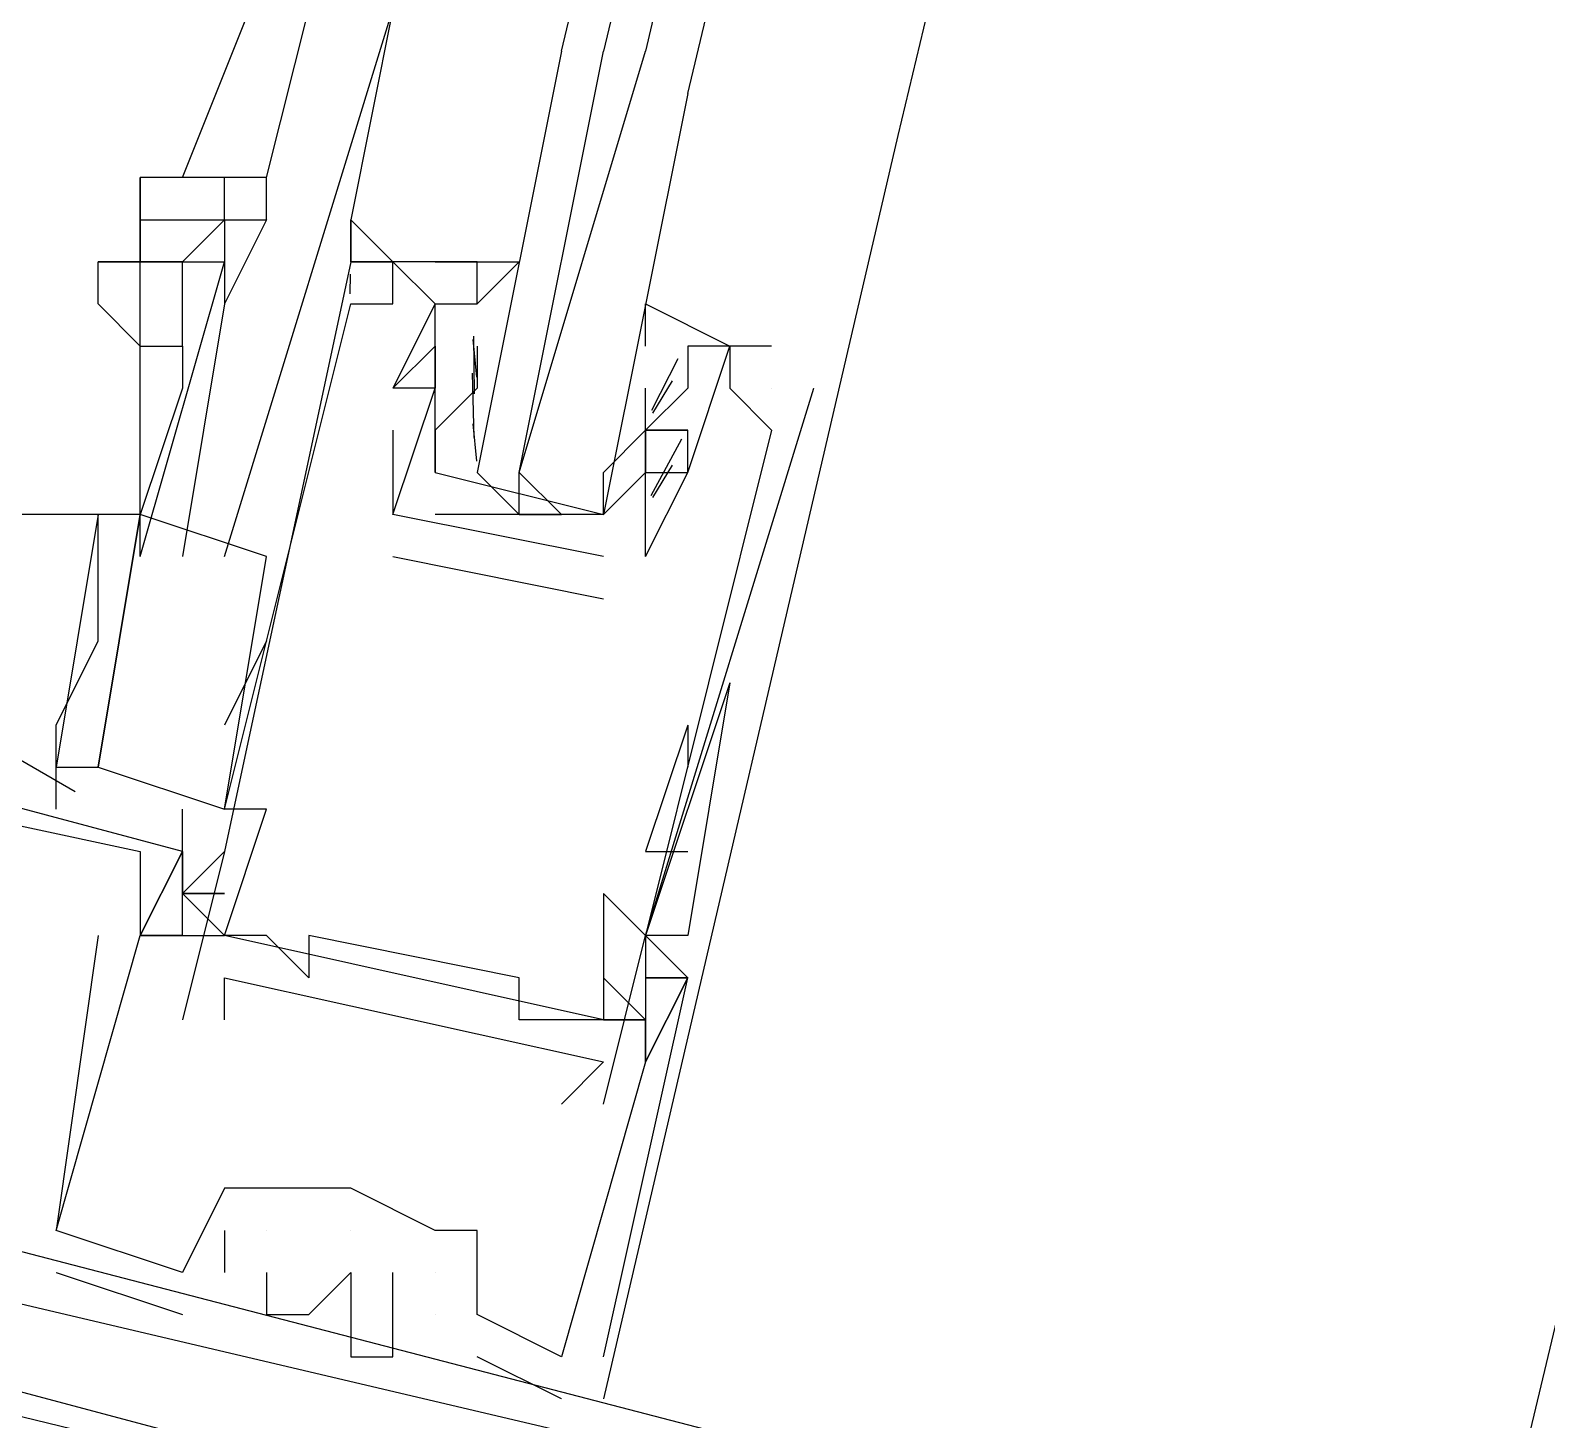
# Model space of a CAD drawing. Header units: feet. Extents: x -84 to 198, y -22 to 181.
# Drawn here: x 115.8585 to 116.3388, y 68.1044 to 68.5445 of the extents above; entities that cross this region are included whole.
import ezdxf

# ---------------------------------------------------------------- set-up
doc = ezdxf.new("R2010")
doc.units = ezdxf.units.FT
doc.layers.add('A-LINEA', color=7, linetype='CONTINUOUS')

msp = doc.modelspace()

# ---------------------------------------------------------------- linework, layer by layer
at = {"layer": 'A-LINEA'}
for p, q in [((117.9733, 74.9778), (116.32, 68.0444)), ((117.9733, 74.9778), (116.32, 68.0444)), ((116.84, 71.4711), (116.1333, 68.5111)), ((116.84, 71.4711), (116.1333, 68.5111)), ((115.9067, 68.4978), (115.9333, 68.5644)), ((115.9067, 68.4978), (115.9333, 68.5644)), ((115.9333, 68.4978), (115.9467, 68.5511)), ((115.9333, 68.4978), (115.9467, 68.5511)), ((116.1333, 68.5111), (116.04, 68.1111)), ((116.1333, 68.5111), (116.04, 68.1111)), ((115.92, 68.4844), (115.92, 68.4978)), ((115.92, 68.4844), (115.92, 68.4978)), ((115.92, 68.4844), (115.92, 68.4978)), ((115.92, 68.4844), (115.92, 68.4978)), ((115.9333, 68.4844), (115.9333, 68.4978)), ((115.9333, 68.4844), (115.9333, 68.4978)), ((115.96, 68.4711), (115.96, 68.4711)), ((115.96, 68.4711), (115.96, 68.4711)), ((115.96, 68.4711), (115.96, 68.4711)), ((115.96, 68.4711), (115.96, 68.4711)), ((115.9733, 68.4711), (115.9733, 68.4711)), ((115.9733, 68.4711), (115.9733, 68.4711)), ((116, 68.4711), (116, 68.4711)), ((116, 68.4711), (116, 68.4711)), ((115.9598, 68.461), (115.9599, 68.4672)), ((115.9598, 68.461), (115.9599, 68.4672)), ((115.9598, 68.461), (115.9599, 68.4672)), ((115.9598, 68.461), (115.9599, 68.4672)), ((115.9598, 68.461), (115.9599, 68.4672)), ((115.9598, 68.461), (115.9599, 68.4672)), ((115.96, 68.4578), (115.96, 68.4578)), ((115.96, 68.4578), (115.96, 68.4578)), ((115.9733, 68.4578), (115.9733, 68.4578)), ((115.9733, 68.4578), (115.9733, 68.4578)), ((115.9867, 68.4578), (115.9867, 68.4578)), ((115.9867, 68.4578), (115.9867, 68.4578)), ((116, 68.4578), (116, 68.4578)), ((116, 68.4578), (116, 68.4578)), ((115.8933, 68.3911), (115.8933, 68.4444)), ((115.8933, 68.3911), (115.8933, 68.4444)), ((115.9867, 68.4444), (115.9867, 68.4444)), ((115.9867, 68.4444), (115.9867, 68.4444)), ((115.9867, 68.4444), (115.9867, 68.4444)), ((115.9867, 68.4444), (115.9867, 68.4444)), ((115.9999, 68.4346), (115.9988, 68.4465)), ((115.9999, 68.4346), (115.9988, 68.4465)), ((115.9992, 68.4293), (115.999, 68.4476)), ((115.9992, 68.4293), (115.999, 68.4476)), ((116, 68.4444), (116, 68.4444)), ((116, 68.4444), (116, 68.4311)), ((116, 68.4444), (116, 68.4444)), ((116, 68.4444), (116, 68.4311)), ((116.0933, 68.4444), (116.0667, 68.4444)), ((116.0667, 68.4444), (116.0667, 68.4444)), ((116.0933, 68.4444), (116.0667, 68.4444)), ((116.0667, 68.4444), (116.0667, 68.4444)), ((116.08, 68.4444), (116.08, 68.4444)), ((116.08, 68.4444), (116.08, 68.4444)), ((116.0933, 68.4444), (116.0933, 68.4444)), ((116.0933, 68.4444), (116.0933, 68.4444)), ((116.0636, 68.4404), (116.0552, 68.4241)), ((116.0636, 68.4404), (116.0552, 68.4241)), ((115.9991, 68.4155), (115.9986, 68.4359)), ((115.9991, 68.4155), (115.9986, 68.4359)), ((115.9067, 68.4311), (115.8933, 68.3911)), ((115.9067, 68.4311), (115.8933, 68.3911)), ((115.9733, 68.4311), (115.9733, 68.4311)), ((115.9733, 68.4311), (115.9733, 68.4311)), ((115.9733, 68.4311), (115.9733, 68.4311)), ((115.9733, 68.4311), (115.9733, 68.4311)), ((115.9867, 68.4311), (115.9867, 68.4311)), ((115.9867, 68.4311), (115.9867, 68.4311)), ((115.9867, 68.4311), (115.9867, 68.4311)), ((115.9867, 68.4311), (115.9867, 68.4311)), ((116, 68.4311), (116, 68.4311)), ((116, 68.4311), (116, 68.4311)), ((116.0533, 68.4311), (116.0533, 68.4311)), ((116.0533, 68.4178), (116.0533, 68.4311)), ((116.0533, 68.4311), (116.0533, 68.4311)), ((116.0533, 68.4311), (116.0533, 68.4311)), ((116.0533, 68.4178), (116.0533, 68.4311)), ((116.0533, 68.4311), (116.0533, 68.4311)), ((116.0618, 68.4334), (116.0556, 68.4232)), ((116.0618, 68.4334), (116.0556, 68.4232)), ((116.08, 68.4311), (116.08, 68.4311)), ((116.08, 68.4311), (116.08, 68.4311)), ((116.0933, 68.4311), (116.0933, 68.4311)), ((116.0933, 68.4311), (116.0933, 68.4311)), ((116.1067, 68.4311), (116.1067, 68.4311)), ((116.1067, 68.4311), (116.1067, 68.4311)), ((115.9999, 68.408), (115.9988, 68.4198)), ((115.9999, 68.408), (115.9988, 68.4198)), ((115.9733, 68.4178), (115.9733, 68.3911)), ((115.9733, 68.4178), (115.9733, 68.4178)), ((115.9733, 68.4178), (115.9733, 68.3911)), ((115.9733, 68.4178), (115.9733, 68.4178)), ((116, 68.4178), (116, 68.4178)), ((116, 68.4178), (116, 68.4178)), ((116.0533, 68.4178), (116.0533, 68.4178)), ((116.0533, 68.4178), (116.0533, 68.4178)), ((116.0533, 68.4178), (116.0533, 68.4178)), ((116.0533, 68.4178), (116.0533, 68.4178)), ((116.0647, 68.415), (116.055, 68.397)), ((116.0647, 68.415), (116.055, 68.397)), ((116.0667, 68.4178), (116.0667, 68.4178)), ((116.0667, 68.4178), (116.0667, 68.4178)), ((116.0933, 68.4178), (116.0933, 68.4178)), ((116.0933, 68.4178), (116.0933, 68.4178)), ((116.0618, 68.4067), (116.0556, 68.3965)), ((116.0618, 68.4067), (116.0556, 68.3965)), ((116.04, 68.4044), (116.04, 68.4044)), ((116.04, 68.4044), (116.04, 68.4044)), ((116.0533, 68.4044), (116.0533, 68.4044)), ((116.0533, 68.4044), (116.0533, 68.4044)), ((116.0667, 68.4044), (116.0667, 68.4044)), ((116.0667, 68.4044), (116.0667, 68.4044)), ((116.0667, 68.4044), (116.0667, 68.4044)), ((116.0667, 68.4044), (116.0667, 68.4044)), ((115.88, 68.3911), (115.88, 68.3911)), ((115.88, 68.3911), (115.88, 68.3911)), ((115.88, 68.3911), (115.88, 68.3911)), ((115.88, 68.3911), (115.88, 68.3911)), ((115.8933, 68.3778), (115.8933, 68.3911)), ((115.8933, 68.3778), (115.8933, 68.3911)), ((116.04, 68.3778), (115.9733, 68.3911)), ((115.9733, 68.3911), (115.9733, 68.3911)), ((115.9733, 68.3911), (115.9733, 68.3911)), ((116.04, 68.3778), (115.9733, 68.3911)), ((115.9733, 68.3911), (115.9733, 68.3911)), ((115.9733, 68.3911), (115.9733, 68.3911)), ((115.9867, 68.3911), (115.9867, 68.3911)), ((115.9867, 68.3911), (115.9867, 68.3911)), ((115.9867, 68.3911), (115.9867, 68.3911)), ((115.9867, 68.3911), (115.9867, 68.3911)), ((116.0133, 68.3911), (116.0267, 68.3911)), ((116.0133, 68.3911), (116.0267, 68.3911)), ((115.92, 68.2978), (115.9333, 68.3778)), ((115.92, 68.2978), (115.9333, 68.3778)), ((115.9733, 68.3778), (116.04, 68.3644)), ((115.9733, 68.3778), (115.9733, 68.3778)), ((115.9733, 68.3778), (116.04, 68.3644)), ((115.9733, 68.3778), (115.9733, 68.3778)), ((116.04, 68.3778), (116.04, 68.3778)), ((116.04, 68.3778), (116.04, 68.3778)), ((116.04, 68.3778), (116.04, 68.3778)), ((116.04, 68.3778), (116.04, 68.3778)), ((116.0533, 68.3778), (116.0533, 68.3778)), ((116.0533, 68.3778), (116.0533, 68.3778)), ((116.0533, 68.3778), (116.0533, 68.3778)), ((116.0533, 68.3778), (116.0533, 68.3778)), ((116.04, 68.3644), (116.04, 68.3644)), ((116.04, 68.3644), (116.04, 68.3644)), ((115.7793, 68.3572), (115.8727, 68.3034)), ((115.7793, 68.3572), (115.8727, 68.3034)), ((115.9333, 68.3511), (115.92, 68.3244)), ((115.9333, 68.3511), (115.92, 68.3244)), ((116.08, 68.3378), (116.0533, 68.2578)), ((116.08, 68.3378), (116.0533, 68.2578)), ((116.08, 68.3378), (116.0533, 68.2578)), ((116.08, 68.3378), (116.0533, 68.2578)), ((116.0667, 68.3244), (116.0533, 68.2844)), ((116.0667, 68.3244), (116.0533, 68.2844)), ((116.0667, 68.3244), (116.0667, 68.3111)), ((116.0667, 68.3244), (116.0667, 68.3111)), ((115.8667, 68.2978), (115.8667, 68.3111)), ((115.8667, 68.2978), (115.8667, 68.3111)), ((115.9067, 68.2844), (115.9067, 68.2978)), ((115.9067, 68.2844), (115.9067, 68.2978)), ((115.92, 68.2978), (115.92, 68.2978)), ((115.92, 68.2978), (115.92, 68.2978)), ((115.9333, 68.2978), (115.9333, 68.2978)), ((115.9333, 68.2978), (115.9333, 68.2978)), ((115.8933, 68.2844), (115.8933, 68.2844)), ((115.8933, 68.2844), (115.8933, 68.2844)), ((115.8933, 68.2844), (115.8933, 68.2844)), ((115.8933, 68.2844), (115.8933, 68.2844)), ((115.8933, 68.2844), (115.8933, 68.2844)), ((115.8933, 68.2844), (115.8933, 68.2844)), ((115.9067, 68.2844), (115.9067, 68.2844)), ((115.9067, 68.2844), (115.9067, 68.2844)), ((115.9067, 68.2844), (115.9067, 68.2844)), ((115.9067, 68.2844), (115.9067, 68.2844)), ((115.9067, 68.2844), (115.9067, 68.2844)), ((115.9067, 68.2844), (115.9067, 68.2844)), ((115.9067, 68.2844), (115.9067, 68.2844)), ((115.9067, 68.2844), (115.9067, 68.2844)), ((115.9067, 68.2844), (115.9067, 68.2844)), ((115.9067, 68.2844), (115.9067, 68.2844)), ((115.9067, 68.2844), (115.9067, 68.2844)), ((115.9067, 68.2844), (115.9067, 68.2844)), ((115.92, 68.2844), (115.92, 68.2844)), ((115.92, 68.2844), (115.92, 68.2844)), ((116.0533, 68.2844), (116.0667, 68.2844)), ((116.0533, 68.2844), (116.0667, 68.2844)), ((115.9067, 68.2711), (115.9067, 68.2711)), ((115.9067, 68.2711), (115.9067, 68.2711)), ((115.9067, 68.2711), (115.9067, 68.2711)), ((115.9067, 68.2711), (115.9067, 68.2711)), ((115.9067, 68.2711), (115.9067, 68.2711)), ((115.9067, 68.2711), (115.9067, 68.2711)), ((115.9067, 68.2711), (115.9067, 68.2711)), ((115.9067, 68.2711), (115.9067, 68.2711)), ((115.9067, 68.2711), (115.9067, 68.2711)), ((115.9067, 68.2711), (115.9067, 68.2711)), ((115.9067, 68.2711), (115.9067, 68.2711)), ((115.9067, 68.2711), (115.9067, 68.2711)), ((116.04, 68.2711), (116.04, 68.2711)), ((116.04, 68.2711), (116.04, 68.2711)), ((115.88, 68.2578), (115.88, 68.2578)), ((115.88, 68.2578), (115.88, 68.2578)), ((115.88, 68.2578), (115.88, 68.2578)), ((115.88, 68.2578), (115.88, 68.2578)), ((115.88, 68.2578), (115.88, 68.2578)), ((115.88, 68.2578), (115.88, 68.2578)), ((115.8933, 68.2578), (115.8933, 68.2578)), ((115.8933, 68.2578), (115.8933, 68.2578)), ((115.8933, 68.2578), (115.8933, 68.2578)), ((115.8933, 68.2578), (115.8933, 68.2578)), ((115.8933, 68.2578), (115.8933, 68.2578)), ((115.8933, 68.2578), (115.8933, 68.2578)), ((115.8933, 68.2578), (115.8933, 68.2578)), ((115.8933, 68.2578), (115.8933, 68.2578)), ((115.8933, 68.2578), (115.8933, 68.2578)), ((115.8933, 68.2578), (115.8933, 68.2578)), ((115.8933, 68.2578), (115.8933, 68.2578)), ((115.8933, 68.2578), (115.8933, 68.2578)), ((115.8933, 68.2578), (115.8933, 68.2578)), ((115.8933, 68.2578), (115.8933, 68.2578)), ((115.8933, 68.2578), (115.8933, 68.2578)), ((115.8933, 68.2578), (115.8933, 68.2578)), ((115.8933, 68.2578), (115.8933, 68.2578)), ((115.8933, 68.2578), (115.8933, 68.2578)), ((115.9067, 68.2578), (115.92, 68.2578)), ((115.9067, 68.2578), (115.92, 68.2578)), ((115.9067, 68.2578), (115.9067, 68.2578)), ((115.9067, 68.2578), (115.9067, 68.2578)), ((115.9067, 68.2578), (115.92, 68.2578)), ((115.9067, 68.2578), (115.92, 68.2578)), ((115.9067, 68.2578), (115.9067, 68.2578)), ((115.9067, 68.2578), (115.9067, 68.2578)), ((115.9067, 68.2578), (115.92, 68.2578)), ((115.9067, 68.2578), (115.92, 68.2578)), ((115.9067, 68.2578), (115.9067, 68.2578)), ((115.9067, 68.2578), (115.9067, 68.2578)), ((115.9067, 68.2578), (115.92, 68.2578)), ((115.9067, 68.2578), (115.92, 68.2578)), ((115.9067, 68.2578), (115.9067, 68.2578)), ((115.9067, 68.2578), (115.9067, 68.2578)), ((115.9067, 68.2578), (115.92, 68.2578)), ((115.9067, 68.2578), (115.92, 68.2578)), ((115.9067, 68.2578), (115.9067, 68.2578)), ((115.9067, 68.2578), (115.9067, 68.2578)), ((115.9067, 68.2578), (115.92, 68.2578)), ((115.9067, 68.2578), (115.92, 68.2578)), ((115.9067, 68.2578), (115.9067, 68.2578)), ((115.9067, 68.2578), (115.9067, 68.2578)), ((115.92, 68.2578), (115.92, 68.2578)), ((116.04, 68.2311), (115.92, 68.2578)), ((116.04, 68.2311), (115.92, 68.2578)), ((116.04, 68.2311), (115.92, 68.2578)), ((115.92, 68.2578), (115.92, 68.2578)), ((116.04, 68.2311), (115.92, 68.2578)), ((116.04, 68.2311), (115.92, 68.2578)), ((116.04, 68.2311), (115.92, 68.2578)), ((115.9333, 68.2578), (115.9333, 68.2578)), ((115.9333, 68.2578), (115.9333, 68.2578)), ((115.9467, 68.2578), (115.9467, 68.2578)), ((115.9467, 68.2578), (115.9467, 68.2578)), ((116.0533, 68.2578), (116.0533, 68.2578)), ((116.0533, 68.2578), (116.0533, 68.2578)), ((116.0533, 68.2578), (116.0533, 68.2578)), ((116.0533, 68.2578), (116.0533, 68.2578)), ((116.0533, 68.2578), (116.0533, 68.2578)), ((116.0533, 68.2578), (116.0533, 68.2578)), ((116.0533, 68.2578), (116.0533, 68.2578)), ((116.0533, 68.2578), (116.0533, 68.2578)), ((116.0533, 68.2578), (116.0533, 68.2578)), ((116.0533, 68.2578), (116.0533, 68.2578)), ((116.0667, 68.2578), (116.0667, 68.2578)), ((116.0667, 68.2578), (116.0667, 68.2578)), ((115.92, 68.2444), (115.92, 68.2444)), ((115.92, 68.2444), (115.92, 68.2444)), ((115.9467, 68.2444), (115.9467, 68.2444)), ((115.9467, 68.2444), (115.9467, 68.2444)), ((116.0133, 68.2444), (116.0133, 68.2444)), ((116.0133, 68.2444), (116.0133, 68.2444)), ((116.0533, 68.2444), (116.0533, 68.2444)), ((116.0533, 68.2444), (116.0533, 68.2444)), ((116.0533, 68.2444), (116.0533, 68.2444)), ((116.0533, 68.2444), (116.0533, 68.2444)), ((116.0533, 68.2444), (116.0533, 68.2444)), ((116.0533, 68.2444), (116.0533, 68.2444)), ((116.0533, 68.2444), (116.0533, 68.2444)), ((116.0533, 68.2444), (116.0533, 68.2444)), ((116.0533, 68.2444), (116.0533, 68.2444)), ((116.0533, 68.2444), (116.0533, 68.2444)), ((116.0667, 68.2444), (116.0667, 68.2444)), ((116.0667, 68.2444), (116.0667, 68.2444)), ((116.0667, 68.2444), (116.0667, 68.2444)), ((116.0667, 68.2444), (116.0667, 68.2444)), ((116.0667, 68.2444), (116.0667, 68.2444)), ((116.0667, 68.2444), (116.0667, 68.2444)), ((116.0667, 68.2444), (116.0667, 68.2444)), ((116.0667, 68.2444), (116.0667, 68.2444)), ((116.0667, 68.2444), (116.0667, 68.2444)), ((116.0667, 68.2444), (116.0667, 68.2444)), ((116.0667, 68.2444), (116.0667, 68.2444)), ((116.0667, 68.2444), (116.0667, 68.2444)), ((115.9067, 68.2311), (115.9067, 68.2311)), ((115.9067, 68.2311), (115.9067, 68.2311)), ((115.92, 68.2311), (115.92, 68.2311)), ((115.92, 68.2311), (115.92, 68.2311)), ((116.0133, 68.2311), (116.0133, 68.2311)), ((116.0133, 68.2311), (116.0133, 68.2311)), ((116.0267, 68.2311), (116.0267, 68.2311)), ((116.0267, 68.2311), (116.0267, 68.2311)), ((116.04, 68.2311), (116.04, 68.2311)), ((116.0533, 68.2311), (116.04, 68.2311)), ((116.0533, 68.2311), (116.04, 68.2311)), ((116.04, 68.2311), (116.04, 68.2311)), ((116.0533, 68.2311), (116.04, 68.2311)), ((116.0533, 68.2311), (116.04, 68.2311)), ((116.0533, 68.2311), (116.0533, 68.2311)), ((116.0533, 68.2311), (116.0533, 68.2311)), ((116.0533, 68.2311), (116.0533, 68.2311)), ((116.0533, 68.2311), (116.0533, 68.2311)), ((116.0533, 68.2311), (116.0533, 68.2311)), ((116.0533, 68.2311), (116.0533, 68.2311)), ((116.0533, 68.2311), (116.0533, 68.2311)), ((116.0533, 68.2311), (116.0533, 68.2311)), ((116.04, 68.2178), (116.04, 68.2178)), ((116.04, 68.2178), (116.04, 68.2178)), ((116.0533, 68.2178), (116.0533, 68.2178)), ((116.0533, 68.2178), (116.0533, 68.2178)), ((116.0533, 68.2178), (116.0533, 68.2178)), ((116.0533, 68.2178), (116.0533, 68.2178)), ((116.0533, 68.2178), (116.0533, 68.2178)), ((116.0533, 68.2178), (116.0533, 68.2178)), ((116.0533, 68.2178), (116.0533, 68.2178)), ((116.0533, 68.2178), (116.0533, 68.2178)), ((116.0533, 68.2178), (116.0533, 68.2178)), ((116.0533, 68.2178), (116.0533, 68.2178)), ((116.0533, 68.2178), (116.0533, 68.2178)), ((116.0533, 68.2178), (116.0533, 68.2178)), ((116.0267, 68.2044), (116.0267, 68.2044)), ((116.0267, 68.2044), (116.0267, 68.2044)), ((116.04, 68.2044), (116.04, 68.2044)), ((116.04, 68.2044), (116.04, 68.2044)), ((115.92, 68.1778), (115.92, 68.1778)), ((115.92, 68.1778), (115.92, 68.1778)), ((115.92, 68.1778), (115.92, 68.1778)), ((115.92, 68.1778), (115.92, 68.1778)), ((115.92, 68.1778), (115.92, 68.1778)), ((115.92, 68.1778), (115.92, 68.1778)), ((115.9333, 68.1778), (115.9333, 68.1778)), ((115.9333, 68.1778), (115.9333, 68.1778)), ((115.9333, 68.1778), (115.9333, 68.1778)), ((115.9333, 68.1778), (115.9333, 68.1778)), ((115.9333, 68.1778), (115.9333, 68.1778)), ((115.9333, 68.1778), (115.9333, 68.1778)), ((115.9333, 68.1778), (115.9333, 68.1778)), ((115.9333, 68.1778), (115.9333, 68.1778)), ((115.96, 68.1778), (115.96, 68.1778)), ((115.96, 68.1778), (115.96, 68.1778)), ((115.96, 68.1778), (115.96, 68.1778)), ((115.96, 68.1778), (115.96, 68.1778)), ((115.96, 68.1778), (115.96, 68.1778)), ((115.96, 68.1778), (115.96, 68.1778)), ((115.96, 68.1778), (115.96, 68.1778)), ((115.96, 68.1778), (115.96, 68.1778)), ((115.96, 68.1778), (115.96, 68.1778)), ((115.96, 68.1778), (115.96, 68.1778)), ((115.8667, 68.1644), (115.8667, 68.1644)), ((115.8667, 68.1644), (115.8667, 68.1644)), ((115.8667, 68.1644), (115.8667, 68.1644)), ((115.8667, 68.1644), (115.8667, 68.1644)), ((115.8667, 68.1644), (115.8667, 68.1644)), ((115.8667, 68.1644), (115.8667, 68.1644)), ((115.8667, 68.1644), (115.8667, 68.1644)), ((115.8667, 68.1644), (115.8667, 68.1644)), ((115.8667, 68.1644), (115.8667, 68.1644)), ((115.8667, 68.1644), (115.8667, 68.1644)), ((115.8667, 68.1644), (115.8667, 68.1644)), ((115.8667, 68.1644), (115.8667, 68.1644)), ((115.92, 68.1644), (115.92, 68.1511)), ((115.92, 68.1644), (115.92, 68.1644)), ((115.92, 68.1644), (115.92, 68.1511)), ((115.92, 68.1644), (115.92, 68.1644)), ((115.92, 68.1644), (115.92, 68.1511)), ((115.92, 68.1644), (115.92, 68.1644)), ((115.92, 68.1644), (115.92, 68.1511)), ((115.92, 68.1644), (115.92, 68.1644)), ((115.92, 68.1644), (115.92, 68.1511)), ((115.92, 68.1644), (115.92, 68.1644)), ((115.92, 68.1644), (115.92, 68.1511)), ((115.92, 68.1644), (115.92, 68.1644)), ((115.9333, 68.1644), (115.9333, 68.1644)), ((115.9333, 68.1644), (115.9333, 68.1644)), ((115.9333, 68.1644), (115.9333, 68.1644)), ((115.9333, 68.1644), (115.9333, 68.1644)), ((115.9333, 68.1644), (115.9333, 68.1644)), ((115.9333, 68.1644), (115.9333, 68.1644)), ((115.96, 68.1644), (115.96, 68.1644)), ((115.96, 68.1644), (115.96, 68.1644)), ((115.96, 68.1644), (115.96, 68.1644)), ((115.96, 68.1644), (115.96, 68.1644)), ((115.96, 68.1644), (115.96, 68.1644)), ((115.96, 68.1644), (115.96, 68.1644)), ((115.9867, 68.1644), (115.9867, 68.1644)), ((115.9867, 68.1644), (115.9867, 68.1644)), ((115.9867, 68.1644), (115.9867, 68.1644)), ((115.9867, 68.1644), (115.9867, 68.1644)), ((115.9867, 68.1644), (115.9867, 68.1644)), ((115.9867, 68.1644), (115.9867, 68.1644)), ((116, 68.1644), (116, 68.1644)), ((116, 68.1644), (116, 68.1644)), ((116, 68.1644), (116, 68.1644)), ((116, 68.1644), (116, 68.1644)), ((116, 68.1644), (116, 68.1644)), ((116, 68.1644), (116, 68.1644)), ((115.8667, 68.1511), (115.9067, 68.1378)), ((115.8667, 68.1511), (115.8667, 68.1511)), ((115.8667, 68.1511), (115.9067, 68.1378)), ((115.8667, 68.1511), (115.8667, 68.1511)), ((115.8667, 68.1511), (115.9067, 68.1378)), ((115.8667, 68.1511), (115.8667, 68.1511)), ((115.8667, 68.1511), (115.9067, 68.1378)), ((115.8667, 68.1511), (115.8667, 68.1511)), ((115.8667, 68.1511), (115.9067, 68.1378)), ((115.8667, 68.1511), (115.8667, 68.1511)), ((115.8667, 68.1511), (115.9067, 68.1378)), ((115.8667, 68.1511), (115.8667, 68.1511)), ((115.9067, 68.1511), (115.9067, 68.1511)), ((115.9067, 68.1511), (115.9067, 68.1511)), ((115.9067, 68.1511), (115.9067, 68.1511)), ((115.9067, 68.1511), (115.9067, 68.1511)), ((115.9067, 68.1511), (115.9067, 68.1511)), ((115.9067, 68.1511), (115.9067, 68.1511)), ((115.9067, 68.1511), (115.9067, 68.1511)), ((115.9067, 68.1511), (115.9067, 68.1511)), ((115.9067, 68.1511), (115.9067, 68.1511)), ((115.9067, 68.1511), (115.9067, 68.1511)), ((115.9067, 68.1511), (115.9067, 68.1511)), ((115.9067, 68.1511), (115.9067, 68.1511)), ((115.92, 68.1511), (115.92, 68.1511)), ((115.92, 68.1511), (115.92, 68.1511)), ((115.92, 68.1511), (115.92, 68.1511)), ((115.92, 68.1511), (115.92, 68.1511)), ((115.92, 68.1511), (115.92, 68.1511)), ((115.92, 68.1511), (115.92, 68.1511)), ((115.9333, 68.1511), (115.9333, 68.1511)), ((115.9333, 68.1511), (115.9333, 68.1511)), ((115.9333, 68.1511), (115.9333, 68.1511)), ((115.9333, 68.1511), (115.9333, 68.1511)), ((115.9333, 68.1511), (115.9333, 68.1511)), ((115.9333, 68.1511), (115.9333, 68.1511)), ((115.96, 68.1511), (115.96, 68.1511)), ((115.96, 68.1511), (115.96, 68.1511)), ((115.96, 68.1511), (115.96, 68.1511)), ((115.96, 68.1511), (115.96, 68.1511)), ((115.96, 68.1511), (115.96, 68.1511)), ((115.96, 68.1511), (115.96, 68.1511)), ((115.9733, 68.1511), (115.9733, 68.1511)), ((115.9733, 68.1511), (115.9733, 68.1511)), ((115.9733, 68.1511), (115.9733, 68.1511)), ((115.9733, 68.1511), (115.9733, 68.1511)), ((115.9733, 68.1511), (115.9733, 68.1511)), ((115.9733, 68.1511), (115.9733, 68.1511)), ((115.9867, 68.1511), (115.9867, 68.1511)), ((115.9867, 68.1511), (115.9867, 68.1511)), ((115.9867, 68.1511), (115.9867, 68.1511)), ((115.9867, 68.1511), (115.9867, 68.1511)), ((115.9867, 68.1511), (115.9867, 68.1511)), ((115.9867, 68.1511), (115.9867, 68.1511)), ((115.9067, 68.1378), (115.9067, 68.1378)), ((115.9067, 68.1378), (115.9067, 68.1378)), ((115.9067, 68.1378), (115.9067, 68.1378)), ((115.9067, 68.1378), (115.9067, 68.1378)), ((115.9067, 68.1378), (115.9067, 68.1378)), ((115.9067, 68.1378), (115.9067, 68.1378)), ((115.9333, 68.1378), (115.9333, 68.1378)), ((115.9333, 68.1378), (115.9333, 68.1378)), ((115.9333, 68.1378), (115.9333, 68.1378)), ((115.9333, 68.1378), (115.9333, 68.1378)), ((115.9333, 68.1378), (115.9333, 68.1378)), ((115.9333, 68.1378), (115.9333, 68.1378)), ((115.9467, 68.1378), (115.9467, 68.1378)), ((115.9467, 68.1378), (115.9467, 68.1378)), ((115.9467, 68.1378), (115.9467, 68.1378)), ((115.9467, 68.1378), (115.9467, 68.1378)), ((115.9467, 68.1378), (115.9467, 68.1378)), ((115.9467, 68.1378), (115.9467, 68.1378)), ((115.96, 68.1378), (115.96, 68.1378)), ((115.96, 68.1378), (115.96, 68.1378)), ((115.96, 68.1378), (115.96, 68.1378)), ((115.96, 68.1378), (115.96, 68.1378)), ((115.96, 68.1378), (115.96, 68.1378)), ((115.96, 68.1378), (115.96, 68.1378)), ((115.9867, 68.1378), (115.9867, 68.1378)), ((115.9867, 68.1378), (115.9867, 68.1378)), ((115.9867, 68.1378), (115.9867, 68.1378)), ((115.9867, 68.1378), (115.9867, 68.1378)), ((115.9867, 68.1378), (115.9867, 68.1378)), ((115.9867, 68.1378), (115.9867, 68.1378)), ((115.9867, 68.1378), (115.9867, 68.1378)), ((115.9867, 68.1378), (115.9867, 68.1378)), ((115.9867, 68.1378), (115.9867, 68.1378)), ((115.9867, 68.1378), (115.9867, 68.1378)), ((115.9867, 68.1378), (115.9867, 68.1378)), ((115.9867, 68.1378), (115.9867, 68.1378)), ((116, 68.1378), (116, 68.1378)), ((116, 68.1378), (116, 68.1378)), ((116, 68.1378), (116, 68.1378)), ((116, 68.1378), (116, 68.1378)), ((116, 68.1378), (116, 68.1378)), ((116, 68.1378), (116, 68.1378)), ((115.96, 68.1244), (115.96, 68.1244)), ((115.96, 68.1244), (115.96, 68.1244)), ((115.96, 68.1244), (115.96, 68.1244)), ((115.96, 68.1244), (115.96, 68.1244)), ((115.96, 68.1244), (115.96, 68.1244)), ((115.96, 68.1244), (115.96, 68.1244)), ((115.9733, 68.1244), (115.9733, 68.1244)), ((115.9733, 68.1244), (115.9733, 68.1244)), ((115.9733, 68.1244), (115.9733, 68.1244)), ((115.9733, 68.1244), (115.9733, 68.1244)), ((115.9733, 68.1244), (115.9733, 68.1244)), ((115.9733, 68.1244), (115.9733, 68.1244)), ((116, 68.1244), (116, 68.1244)), ((116, 68.1244), (116, 68.1244)), ((116, 68.1244), (116, 68.1244)), ((116, 68.1244), (116, 68.1244)), ((116, 68.1244), (116, 68.1244)), ((116, 68.1244), (116, 68.1244)), ((116.0267, 68.1244), (116.0267, 68.1244)), ((116.0267, 68.1244), (116.0267, 68.1244)), ((116.0267, 68.1244), (116.0267, 68.1244)), ((116.0267, 68.1244), (116.0267, 68.1244)), ((116.0267, 68.1244), (116.0267, 68.1244)), ((116.0267, 68.1244), (116.0267, 68.1244)), ((116.0267, 68.1244), (116.0267, 68.1244)), ((116.0267, 68.1244), (116.0267, 68.1244)), ((116.0267, 68.1244), (116.0267, 68.1244)), ((116.0267, 68.1244), (116.0267, 68.1244)), ((116.0267, 68.1244), (116.0267, 68.1244)), ((116.0267, 68.1244), (116.0267, 68.1244)), ((116.04, 68.1244), (116.04, 68.1244)), ((116.04, 68.1244), (116.04, 68.1244)), ((116.04, 68.1244), (116.04, 68.1244)), ((116.04, 68.1244), (116.04, 68.1244)), ((116.04, 68.1244), (116.04, 68.1244)), ((116.04, 68.1244), (116.04, 68.1244)), ((116.0267, 68.1111), (116.0267, 68.1111)), ((116.0267, 68.1111), (116.0267, 68.1111)), ((116.0267, 68.1111), (116.0267, 68.1111)), ((116.0267, 68.1111), (116.0267, 68.1111)), ((116.0267, 68.1111), (116.0267, 68.1111)), ((116.0267, 68.1111), (116.0267, 68.1111))]:
    msp.add_line(p, q, dxfattribs=at)
for points in [[(116.0267, 68.5378), (116.7467, 71.5511), (116.76, 71.5511), (116.04, 68.5378)], [(116.0267, 68.5378), (116.7467, 71.5511), (116.76, 71.5511), (116.04, 68.5378)], [(116.0667, 68.5244), (116.7867, 71.5378), (116.7733, 71.5511), (116.76, 71.5511), (116.0533, 68.5378)], [(116.0667, 68.5244), (116.7867, 71.5378), (116.7733, 71.5511), (116.76, 71.5511), (116.0533, 68.5378)], [(115.92, 68.3778), (115.9733, 68.5511), (115.96, 68.4844), (115.9733, 68.4711), (115.9733, 68.4711)], [(115.92, 68.3778), (115.9733, 68.5511), (115.96, 68.4844), (115.9733, 68.4711), (115.9733, 68.4711)], [(116.0267, 68.5378), (116, 68.4044), (116.0133, 68.3911), (116.0133, 68.4044), (116.04, 68.5378)], [(116.0267, 68.5378), (116, 68.4044), (116.0133, 68.3911), (116.0133, 68.4044), (116.04, 68.5378)], [(116.0667, 68.5244), (116.04, 68.3911), (116.0267, 68.3911), (116.0133, 68.4044), (116.0533, 68.5378)], [(116.0667, 68.5244), (116.04, 68.3911), (116.0267, 68.3911), (116.0133, 68.4044), (116.0533, 68.5378)], [(115.9333, 68.4978), (115.92, 68.4978), (115.92, 68.4978), (115.8933, 68.4978), (115.8933, 68.4844)], [(115.8933, 68.4844), (115.8933, 68.4844), (115.8933, 68.4978)], [(115.9333, 68.4978), (115.92, 68.4978), (115.92, 68.4978), (115.8933, 68.4978), (115.8933, 68.4844)], [(115.8933, 68.4844), (115.8933, 68.4844), (115.8933, 68.4978)], [(115.8933, 68.4844), (115.8933, 68.4844), (115.8933, 68.4711), (115.8933, 68.4711), (115.8933, 68.4711), (115.88, 68.4711)], [(115.8933, 68.4844), (115.8933, 68.4844), (115.8933, 68.4711), (115.8933, 68.4711), (115.8933, 68.4711), (115.88, 68.4711)], [(115.9067, 68.4711), (115.8933, 68.4711), (115.8933, 68.4844), (115.92, 68.4844)], [(115.9067, 68.4711), (115.8933, 68.4711), (115.8933, 68.4844), (115.92, 68.4844)], [(115.9067, 68.4711), (115.92, 68.4844), (115.92, 68.4844), (115.92, 68.4711)], [(115.9067, 68.4711), (115.92, 68.4844), (115.92, 68.4844), (115.92, 68.4711)], [(115.92, 68.4844), (115.9333, 68.4844), (115.92, 68.4578)], [(115.92, 68.4844), (115.9333, 68.4844), (115.92, 68.4578)], [(115.96, 68.4711), (115.96, 68.4844), (115.96, 68.4711), (115.9733, 68.4711)], [(115.9733, 68.4711), (115.9733, 68.4711), (115.96, 68.4844)], [(115.96, 68.4711), (115.96, 68.4844), (115.96, 68.4711), (115.9733, 68.4711)], [(115.9733, 68.4711), (115.9733, 68.4711), (115.96, 68.4844)], [(115.96, 68.4711), (115.96, 68.4844), (115.96, 68.4711), (115.9733, 68.4711)], [(115.96, 68.4711), (115.96, 68.4844), (115.96, 68.4711), (115.9733, 68.4711)], [(115.9733, 68.4711), (115.9733, 68.4711), (115.96, 68.4844)], [(115.96, 68.4711), (115.96, 68.4844), (115.96, 68.4711), (115.9733, 68.4711)], [(115.9733, 68.4711), (115.9733, 68.4711), (115.96, 68.4844)], [(115.96, 68.4711), (115.96, 68.4844), (115.96, 68.4711), (115.9733, 68.4711)], [(115.88, 68.4578), (115.88, 68.4711), (115.8933, 68.4711)], [(115.88, 68.4578), (115.88, 68.4711), (115.8933, 68.4711)], [(115.8933, 68.3778), (115.92, 68.4711), (115.92, 68.4578), (115.9067, 68.3778)], [(115.8933, 68.4444), (115.8933, 68.4711), (115.9067, 68.4711)], [(115.8933, 68.3778), (115.92, 68.4711), (115.92, 68.4578), (115.9067, 68.3778)], [(115.8933, 68.4444), (115.8933, 68.4711), (115.9067, 68.4711)], [(115.96, 68.4711), (115.92, 68.2844), (115.9067, 68.2311)], [(115.9067, 68.4444), (115.9067, 68.4711), (115.9067, 68.4711), (115.92, 68.4711)], [(115.96, 68.4711), (115.92, 68.2844), (115.9067, 68.2311)], [(115.9067, 68.4444), (115.9067, 68.4711), (115.9067, 68.4711), (115.92, 68.4711)], [(115.92, 68.2978), (115.96, 68.4578), (115.9733, 68.4578), (115.9733, 68.4711), (115.9867, 68.4578), (115.9733, 68.4311), (115.9733, 68.4311)], [(115.92, 68.2978), (115.96, 68.4578), (115.9733, 68.4578), (115.9733, 68.4711), (115.9867, 68.4578), (115.9733, 68.4311), (115.9733, 68.4311)], [(116, 68.4578), (116, 68.4711), (115.96, 68.4711)], [(116, 68.4578), (116, 68.4711), (115.96, 68.4711)], [(115.9867, 68.4044), (115.9867, 68.4178), (115.9867, 68.4311), (115.9867, 68.4578), (116, 68.4578), (116, 68.4711), (115.9867, 68.4711), (116.0133, 68.4711), (116, 68.4578)], [(115.9867, 68.4044), (115.9867, 68.4178), (115.9867, 68.4311), (115.9867, 68.4578), (116, 68.4578), (116, 68.4711), (115.9867, 68.4711), (116.0133, 68.4711), (116, 68.4578)], [(115.88, 68.4578), (115.8933, 68.4444), (115.9067, 68.4444), (115.9067, 68.4311)], [(115.88, 68.4578), (115.8933, 68.4444), (115.9067, 68.4444), (115.9067, 68.4311)], [(116.0533, 68.4444), (116.0533, 68.4578), (116.08, 68.4444), (116.0667, 68.4444), (116.0667, 68.4311), (116.0533, 68.4178), (116.0667, 68.4178), (116.0533, 68.4178), (116.0533, 68.4044), (116.04, 68.3911), (115.9867, 68.3911)], [(116.0533, 68.4444), (116.0533, 68.4578), (116.08, 68.4444), (116.0667, 68.4444), (116.0667, 68.4311), (116.0533, 68.4178), (116.0667, 68.4178), (116.0533, 68.4178), (116.0533, 68.4044), (116.04, 68.3911), (115.9867, 68.3911)], [(115.88, 68.3911), (115.8667, 68.3911), (115.8533, 68.3911), (115.84, 68.4044), (115.8267, 68.4044), (115.8133, 68.4044), (115.8, 68.4178), (115.7867, 68.4178), (115.7733, 68.4178), (115.7733, 68.4311), (115.76, 68.4311), (115.76, 68.4444)], [(115.88, 68.3911), (115.8667, 68.3911), (115.8533, 68.3911), (115.84, 68.4044), (115.8267, 68.4044), (115.8133, 68.4044), (115.8, 68.4178), (115.7867, 68.4178), (115.7733, 68.4178), (115.7733, 68.4311), (115.76, 68.4311), (115.76, 68.4444)], [(116.0533, 68.3778), (116.0667, 68.4044), (116.0667, 68.4044), (116.08, 68.4444), (116.08, 68.4311), (116.0933, 68.4178), (116.0533, 68.2578), (116.04, 68.2711), (116.04, 68.2311), (116.0267, 68.2311), (116.0133, 68.2311), (116.0133, 68.2444), (115.9467, 68.2578), (115.9467, 68.2444), (115.9333, 68.2578), (115.92, 68.2578), (115.9333, 68.2978), (115.92, 68.2978)], [(116.0533, 68.3778), (116.0667, 68.4044), (116.0667, 68.4044), (116.08, 68.4444), (116.08, 68.4311), (116.0933, 68.4178), (116.0533, 68.2578), (116.04, 68.2711), (116.04, 68.2311), (116.0267, 68.2311), (116.0133, 68.2311), (116.0133, 68.2444), (115.9467, 68.2578), (115.9467, 68.2444), (115.9333, 68.2578), (115.92, 68.2578), (115.9333, 68.2978), (115.92, 68.2978)], [(115.9733, 68.3911), (115.9867, 68.4311), (115.9733, 68.4311), (115.9867, 68.4444), (115.9867, 68.4311), (115.9867, 68.4444)], [(115.9733, 68.3911), (115.9867, 68.4311), (115.9733, 68.4311), (115.9867, 68.4444), (115.9867, 68.4311), (115.9867, 68.4444)], [(116, 68.4311), (115.9867, 68.4178), (115.9867, 68.4044), (116.04, 68.3911), (116.04, 68.4044), (116.0533, 68.4178)], [(116, 68.4311), (115.9867, 68.4178), (115.9867, 68.4044), (116.04, 68.3911), (116.04, 68.4044), (116.0533, 68.4178)], [(116.04, 68.2044), (116.0533, 68.2578), (116.1067, 68.4311)], [(116.04, 68.2044), (116.0533, 68.2578), (116.1067, 68.4311)], [(116.0533, 68.3778), (116.0533, 68.4178), (116.0533, 68.4044), (116.0667, 68.4044), (116.0667, 68.4178), (116.0533, 68.4178), (116.0533, 68.4311), (116.0533, 68.4311)], [(116.0533, 68.3778), (116.0533, 68.4178), (116.0533, 68.4044), (116.0667, 68.4044), (116.0667, 68.4178), (116.0533, 68.4178), (116.0533, 68.4311), (116.0533, 68.4311)], [(115.88, 68.3911), (115.88, 68.3911), (115.8667, 68.3111), (115.88, 68.3111), (115.8933, 68.3911), (115.88, 68.3911), (115.88, 68.3911)], [(115.8667, 68.3111), (115.8667, 68.3244), (115.88, 68.3511), (115.88, 68.3778), (115.88, 68.3911), (115.88, 68.3911)], [(115.88, 68.3911), (115.88, 68.3911), (115.8667, 68.3111), (115.88, 68.3111), (115.8933, 68.3911), (115.88, 68.3911), (115.88, 68.3911)], [(115.8667, 68.3111), (115.8667, 68.3244), (115.88, 68.3511), (115.88, 68.3778), (115.88, 68.3911), (115.88, 68.3911)], [(115.9333, 68.3778), (115.8933, 68.3911), (115.88, 68.3111), (115.92, 68.2978)], [(115.9333, 68.3778), (115.8933, 68.3911), (115.88, 68.3111), (115.92, 68.2978)], [(116.04, 68.1244), (116.0667, 68.2444), (116.0533, 68.2578), (116.0533, 68.2444), (116.0667, 68.2444), (116.0533, 68.2178), (116.0533, 68.2311), (116.0533, 68.2178), (116.0267, 68.1244), (116, 68.1378), (116, 68.1644), (115.9867, 68.1644), (115.96, 68.1778), (115.9333, 68.1778), (115.92, 68.1778), (115.9067, 68.1511), (115.8667, 68.1644), (115.8933, 68.2578), (115.9067, 68.2578), (115.8933, 68.2578), (115.9067, 68.2844), (115.9067, 68.2711), (115.9067, 68.2844), (115.7067, 68.3378)], [(116.04, 68.1244), (116.0667, 68.2444), (116.0533, 68.2578), (116.0533, 68.2444), (116.0667, 68.2444), (116.0533, 68.2178), (116.0533, 68.2311), (116.0533, 68.2178), (116.0267, 68.1244), (116, 68.1378), (116, 68.1644), (115.9867, 68.1644), (115.96, 68.1778), (115.9333, 68.1778), (115.92, 68.1778), (115.9067, 68.1511), (115.8667, 68.1644), (115.8933, 68.2578), (115.9067, 68.2578), (115.8933, 68.2578), (115.9067, 68.2844), (115.9067, 68.2711), (115.9067, 68.2844), (115.7067, 68.3378)], [(116.04, 68.1244), (116.0667, 68.2444), (116.0533, 68.2578), (116.0533, 68.2444), (116.0667, 68.2444), (116.0533, 68.2178), (116.0533, 68.2311), (116.0533, 68.2178), (116.0267, 68.1244), (116, 68.1378), (116, 68.1644), (115.9867, 68.1644), (115.96, 68.1778), (115.9333, 68.1778), (115.92, 68.1778), (115.9067, 68.1511), (115.8667, 68.1644), (115.8933, 68.2578), (115.9067, 68.2578), (115.8933, 68.2578), (115.9067, 68.2844), (115.9067, 68.2711), (115.9067, 68.2844), (115.7067, 68.3378)], [(116.04, 68.1244), (116.0667, 68.2444), (116.0533, 68.2578), (116.0533, 68.2444), (116.0667, 68.2444), (116.0533, 68.2178), (116.0533, 68.2311), (116.0533, 68.2178), (116.0267, 68.1244), (116, 68.1378), (116, 68.1644), (115.9867, 68.1644), (115.96, 68.1778), (115.9333, 68.1778), (115.92, 68.1778), (115.9067, 68.1511), (115.8667, 68.1644), (115.8933, 68.2578), (115.9067, 68.2578), (115.8933, 68.2578), (115.9067, 68.2844), (115.9067, 68.2711), (115.9067, 68.2844), (115.7067, 68.3378)], [(116.04, 68.1244), (116.0667, 68.2444), (116.0533, 68.2578), (116.0533, 68.2444), (116.0667, 68.2444), (116.0533, 68.2178), (116.0533, 68.2311), (116.0533, 68.2178), (116.0267, 68.1244), (116, 68.1378), (116, 68.1644), (115.9867, 68.1644), (115.96, 68.1778), (115.9333, 68.1778), (115.92, 68.1778), (115.9067, 68.1511), (115.8667, 68.1644), (115.8933, 68.2578), (115.9067, 68.2578), (115.8933, 68.2578), (115.9067, 68.2844), (115.9067, 68.2711), (115.9067, 68.2844), (115.7067, 68.3378)], [(116.04, 68.1244), (116.0667, 68.2444), (116.0533, 68.2578), (116.0533, 68.2444), (116.0667, 68.2444), (116.0533, 68.2178), (116.0533, 68.2311), (116.0533, 68.2178), (116.0267, 68.1244), (116, 68.1378), (116, 68.1644), (115.9867, 68.1644), (115.96, 68.1778), (115.9333, 68.1778), (115.92, 68.1778), (115.9067, 68.1511), (115.8667, 68.1644), (115.8933, 68.2578), (115.9067, 68.2578), (115.8933, 68.2578), (115.9067, 68.2844), (115.9067, 68.2711), (115.9067, 68.2844), (115.7067, 68.3378)], [(116.08, 68.3378), (116.08, 68.3378), (116.08, 68.3378), (116.0667, 68.2578), (116.0533, 68.2578)], [(116.08, 68.3378), (116.08, 68.3378), (116.08, 68.3378), (116.0667, 68.2578), (116.0533, 68.2578)], [(115.7467, 68.1911), (115.68, 68.2044), (115.7067, 68.3244), (115.8933, 68.2844), (115.8933, 68.2578), (115.8933, 68.2578)], [(115.7467, 68.1911), (115.68, 68.2044), (115.7067, 68.3244), (115.8933, 68.2844), (115.8933, 68.2578), (115.8933, 68.2578)], [(115.7467, 68.1911), (115.68, 68.2044), (115.7067, 68.3244), (115.8933, 68.2844), (115.8933, 68.2578), (115.8933, 68.2578)], [(115.7467, 68.1911), (115.68, 68.2044), (115.7067, 68.3244), (115.8933, 68.2844), (115.8933, 68.2578), (115.8933, 68.2578)], [(115.7467, 68.1911), (115.68, 68.2044), (115.7067, 68.3244), (115.8933, 68.2844), (115.8933, 68.2578), (115.8933, 68.2578)], [(115.7467, 68.1911), (115.68, 68.2044), (115.7067, 68.3244), (115.8933, 68.2844), (115.8933, 68.2578), (115.8933, 68.2578)], [(115.9067, 68.2844), (115.9067, 68.2844), (115.8933, 68.2578), (115.9067, 68.2578), (115.9067, 68.2844)], [(115.9067, 68.2844), (115.9067, 68.2844), (115.8933, 68.2578), (115.9067, 68.2578), (115.9067, 68.2844)], [(115.9067, 68.2844), (115.9067, 68.2844), (115.8933, 68.2578), (115.9067, 68.2578), (115.9067, 68.2844)], [(115.9067, 68.2844), (115.9067, 68.2844), (115.8933, 68.2578), (115.9067, 68.2578), (115.9067, 68.2844)], [(115.9067, 68.2844), (115.9067, 68.2844), (115.8933, 68.2578), (115.9067, 68.2578), (115.9067, 68.2844)], [(115.9067, 68.2844), (115.9067, 68.2844), (115.8933, 68.2578), (115.9067, 68.2578), (115.9067, 68.2844)], [(115.9067, 68.2711), (115.92, 68.2711), (115.9067, 68.2711), (115.92, 68.2578), (115.9067, 68.2711), (115.92, 68.2844)], [(115.9067, 68.2711), (115.92, 68.2711), (115.9067, 68.2711), (115.92, 68.2578), (115.9067, 68.2711), (115.92, 68.2844)], [(115.9067, 68.2711), (115.92, 68.2711), (115.9067, 68.2711), (115.92, 68.2578), (115.9067, 68.2711), (115.92, 68.2844)], [(115.9067, 68.2711), (115.92, 68.2711), (115.9067, 68.2711), (115.92, 68.2578), (115.9067, 68.2711), (115.92, 68.2844)], [(115.9067, 68.2711), (115.92, 68.2711), (115.9067, 68.2711), (115.92, 68.2578), (115.9067, 68.2711), (115.92, 68.2844)], [(115.9067, 68.2711), (115.92, 68.2711), (115.9067, 68.2711), (115.92, 68.2578), (115.9067, 68.2711), (115.92, 68.2844)], [(115.92, 68.2711), (115.9067, 68.2711), (115.92, 68.2711), (115.9067, 68.2711)], [(115.92, 68.2711), (115.9067, 68.2711), (115.92, 68.2711), (115.9067, 68.2711)], [(115.92, 68.2711), (115.9067, 68.2711), (115.92, 68.2711), (115.9067, 68.2711)], [(115.92, 68.2711), (115.9067, 68.2711), (115.92, 68.2711), (115.9067, 68.2711)], [(115.92, 68.2711), (115.9067, 68.2711), (115.92, 68.2711), (115.9067, 68.2711)], [(115.92, 68.2711), (115.9067, 68.2711), (115.92, 68.2711), (115.9067, 68.2711)], [(115.88, 68.2578), (115.8667, 68.1644), (115.8667, 68.1644)], [(115.88, 68.2578), (115.8667, 68.1644), (115.8667, 68.1644)], [(115.88, 68.2578), (115.8667, 68.1644), (115.8667, 68.1644)], [(115.88, 68.2578), (115.8667, 68.1644), (115.8667, 68.1644)], [(115.88, 68.2578), (115.8667, 68.1644), (115.8667, 68.1644)], [(115.88, 68.2578), (115.8667, 68.1644), (115.8667, 68.1644)], [(115.92, 68.2311), (115.92, 68.2444), (116.04, 68.2178), (116.0267, 68.2044)], [(115.92, 68.2311), (115.92, 68.2444), (116.04, 68.2178), (116.0267, 68.2044)], [(116.04, 68.2444), (116.0533, 68.2311), (116.04, 68.2444)], [(116.04, 68.2444), (116.0533, 68.2311), (116.04, 68.2444)], [(116.0533, 68.2444), (116.0533, 68.2444), (116.0533, 68.2178), (116.0533, 68.2178), (116.0667, 68.2444), (116.0533, 68.2444)], [(116.0533, 68.2444), (116.0533, 68.2444), (116.0533, 68.2178), (116.0533, 68.2178), (116.0667, 68.2444), (116.0533, 68.2444)], [(115.5733, 68.2311), (116.24, 68.0578), (116.2533, 68.0578)], [(115.5733, 68.2311), (116.24, 68.0578), (116.2533, 68.0578)], [(115.5733, 68.2311), (116.24, 68.0578), (116.2533, 68.0578)], [(115.5733, 68.2311), (116.24, 68.0578), (116.2533, 68.0578)], [(115.5733, 68.2311), (116.24, 68.0578), (116.2533, 68.0578)], [(115.5733, 68.2311), (116.24, 68.0578), (116.2533, 68.0578)], [(116.04, 68.2311), (116.0533, 68.2311), (116.04, 68.2311)], [(116.04, 68.2311), (116.0533, 68.2311), (116.04, 68.2311)], [(116.04, 68.2311), (116.0533, 68.2311), (116.04, 68.2311)], [(116.04, 68.2311), (116.0533, 68.2311), (116.04, 68.2311)], [(116.0133, 68.0978), (116.0133, 68.0711), (115.6133, 68.1778), (115.6133, 68.1911), (115.5867, 68.1911), (115.5867, 68.2044), (115.5867, 68.1911), (115.6133, 68.1911), (115.5867, 68.0978), (115.5867, 68.0844), (115.6133, 68.1644), (116.1067, 68.0444), (116.0933, 67.9644), (116.0933, 67.9644)], [(115.5867, 68.1778), (115.6, 68.1778), (115.6, 68.1911), (115.5867, 68.1911), (115.5867, 68.2044), (116.04, 68.0978), (116.0267, 68.0844)], [(116.0133, 68.0978), (116.0133, 68.0711), (115.6133, 68.1778), (115.6133, 68.1911), (115.5867, 68.1911), (115.5867, 68.2044), (115.5867, 68.1911), (115.6133, 68.1911), (115.5867, 68.0978), (115.5867, 68.0844), (115.6133, 68.1644), (116.1067, 68.0444), (116.0933, 67.9644), (116.0933, 67.9644)], [(115.5867, 68.1778), (115.6, 68.1778), (115.6, 68.1911), (115.5867, 68.1911), (115.5867, 68.2044), (116.04, 68.0978), (116.0267, 68.0844)], [(116.0133, 68.0978), (116.0133, 68.0711), (115.6133, 68.1778), (115.6133, 68.1911), (115.5867, 68.1911), (115.5867, 68.2044), (115.5867, 68.1911), (115.6133, 68.1911), (115.5867, 68.0978), (115.5867, 68.0844), (115.6133, 68.1644), (116.1067, 68.0444), (116.0933, 67.9644), (116.0933, 67.9644)], [(115.5867, 68.1778), (115.6, 68.1778), (115.6, 68.1911), (115.5867, 68.1911), (115.5867, 68.2044), (116.04, 68.0978), (116.0267, 68.0844)], [(116.0133, 68.0978), (116.0133, 68.0711), (115.6133, 68.1778), (115.6133, 68.1911), (115.5867, 68.1911), (115.5867, 68.2044), (115.5867, 68.1911), (115.6133, 68.1911), (115.5867, 68.0978), (115.5867, 68.0844), (115.6133, 68.1644), (116.1067, 68.0444), (116.0933, 67.9644), (116.0933, 67.9644)], [(116.0133, 68.0978), (116.0133, 68.0711), (115.6133, 68.1778), (115.6133, 68.1911), (115.5867, 68.1911), (115.5867, 68.2044), (115.5867, 68.1911), (115.6133, 68.1911), (115.5867, 68.0978), (115.5867, 68.0844), (115.6133, 68.1644), (116.1067, 68.0444), (116.0933, 67.9644), (116.0933, 67.9644)], [(116.0133, 68.0978), (116.0133, 68.0711), (115.6133, 68.1778), (115.6133, 68.1911), (115.5867, 68.1911), (115.5867, 68.2044), (115.5867, 68.1911), (115.6133, 68.1911), (115.5867, 68.0978), (115.5867, 68.0844), (115.6133, 68.1644), (116.1067, 68.0444), (116.0933, 67.9644), (116.0933, 67.9644)], [(116.0133, 68.0978), (116.0133, 68.0711), (115.6133, 68.1778), (115.6133, 68.1911), (115.5867, 68.1911), (115.5867, 68.2044), (115.5867, 68.1911), (115.6133, 68.1911), (115.5867, 68.0978), (115.5867, 68.0844), (115.6133, 68.1644), (116.1067, 68.0444), (116.0933, 67.9644), (116.0933, 67.9644)], [(115.5867, 68.1778), (115.6, 68.1778), (115.6, 68.1911), (115.5867, 68.1911), (115.5867, 68.2044), (116.04, 68.0978), (116.0267, 68.0844)], [(116.0133, 68.0978), (116.0133, 68.0711), (115.6133, 68.1778), (115.6133, 68.1911), (115.5867, 68.1911), (115.5867, 68.2044), (115.5867, 68.1911), (115.6133, 68.1911), (115.5867, 68.0978), (115.5867, 68.0844), (115.6133, 68.1644), (116.1067, 68.0444), (116.0933, 67.9644), (116.0933, 67.9644)], [(115.5867, 68.1778), (115.6, 68.1778), (115.6, 68.1911), (115.5867, 68.1911), (115.5867, 68.2044), (116.04, 68.0978), (116.0267, 68.0844)], [(116.0133, 68.0978), (116.0133, 68.0711), (115.6133, 68.1778), (115.6133, 68.1911), (115.5867, 68.1911), (115.5867, 68.2044), (115.5867, 68.1911), (115.6133, 68.1911), (115.5867, 68.0978), (115.5867, 68.0844), (115.6133, 68.1644), (116.1067, 68.0444), (116.0933, 67.9644), (116.0933, 67.9644)], [(115.5867, 68.1778), (115.6, 68.1778), (115.6, 68.1911), (115.5867, 68.1911), (115.5867, 68.2044), (116.04, 68.0978), (116.0267, 68.0844)], [(116.0133, 68.0978), (116.0133, 68.0711), (115.6133, 68.1778), (115.6133, 68.1911), (115.5867, 68.1911), (115.5867, 68.2044), (115.5867, 68.1911), (115.6133, 68.1911), (115.5867, 68.0978), (115.5867, 68.0844), (115.6133, 68.1644), (116.1067, 68.0444), (116.0933, 67.9644), (116.0933, 67.9644)], [(116.0133, 68.0978), (116.0133, 68.0711), (115.6133, 68.1778), (115.6133, 68.1911), (115.5867, 68.1911), (115.5867, 68.2044), (115.5867, 68.1911), (115.6133, 68.1911), (115.5867, 68.0978), (115.5867, 68.0844), (115.6133, 68.1644), (116.1067, 68.0444), (116.0933, 67.9644), (116.0933, 67.9644)], [(116.0133, 68.0978), (116.0133, 68.0711), (115.6133, 68.1778), (115.6133, 68.1911), (115.5867, 68.1911), (115.5867, 68.2044), (115.5867, 68.1911), (115.6133, 68.1911), (115.5867, 68.0978), (115.5867, 68.0844), (115.6133, 68.1644), (116.1067, 68.0444), (116.0933, 67.9644), (116.0933, 67.9644)], [(115.9867, 68.1644), (115.96, 68.1778), (115.96, 68.1778), (115.9333, 68.1778)], [(115.9867, 68.1644), (115.96, 68.1778), (115.96, 68.1778), (115.9333, 68.1778)], [(115.9333, 68.1511), (115.9333, 68.1378), (115.9467, 68.1378), (115.96, 68.1511)], [(115.9333, 68.1511), (115.9333, 68.1378), (115.9467, 68.1378), (115.96, 68.1511)], [(115.9333, 68.1511), (115.9333, 68.1378), (115.9467, 68.1378), (115.96, 68.1511)], [(115.9333, 68.1511), (115.9333, 68.1378), (115.9467, 68.1378), (115.96, 68.1511)], [(115.9333, 68.1511), (115.9333, 68.1378), (115.9467, 68.1378), (115.96, 68.1511)], [(115.9333, 68.1511), (115.9333, 68.1378), (115.9467, 68.1378), (115.96, 68.1511)], [(115.96, 68.1511), (115.96, 68.1378), (115.96, 68.1244), (115.9733, 68.1244), (115.9733, 68.1511)], [(115.96, 68.1511), (115.96, 68.1378), (115.96, 68.1244), (115.9733, 68.1244), (115.9733, 68.1511)], [(115.96, 68.1511), (115.96, 68.1378), (115.96, 68.1244), (115.9733, 68.1244), (115.9733, 68.1511)], [(115.96, 68.1511), (115.96, 68.1378), (115.96, 68.1244), (115.9733, 68.1244), (115.9733, 68.1511)], [(115.96, 68.1511), (115.96, 68.1378), (115.96, 68.1244), (115.9733, 68.1244), (115.9733, 68.1511)], [(115.96, 68.1511), (115.96, 68.1378), (115.96, 68.1244), (115.9733, 68.1244), (115.9733, 68.1511)], [(116.0267, 68.1111), (116, 68.1244), (116, 68.1244)], [(116.0267, 68.1111), (116, 68.1244), (116, 68.1244)], [(116.0267, 68.1111), (116, 68.1244), (116, 68.1244)], [(116.0267, 68.1111), (116, 68.1244), (116, 68.1244)], [(116.0267, 68.1111), (116, 68.1244), (116, 68.1244)], [(116.0267, 68.1111), (116, 68.1244), (116, 68.1244)]]:
    msp.add_lwpolyline(points, dxfattribs=at)

doc.saveas('drawing.dxf')
